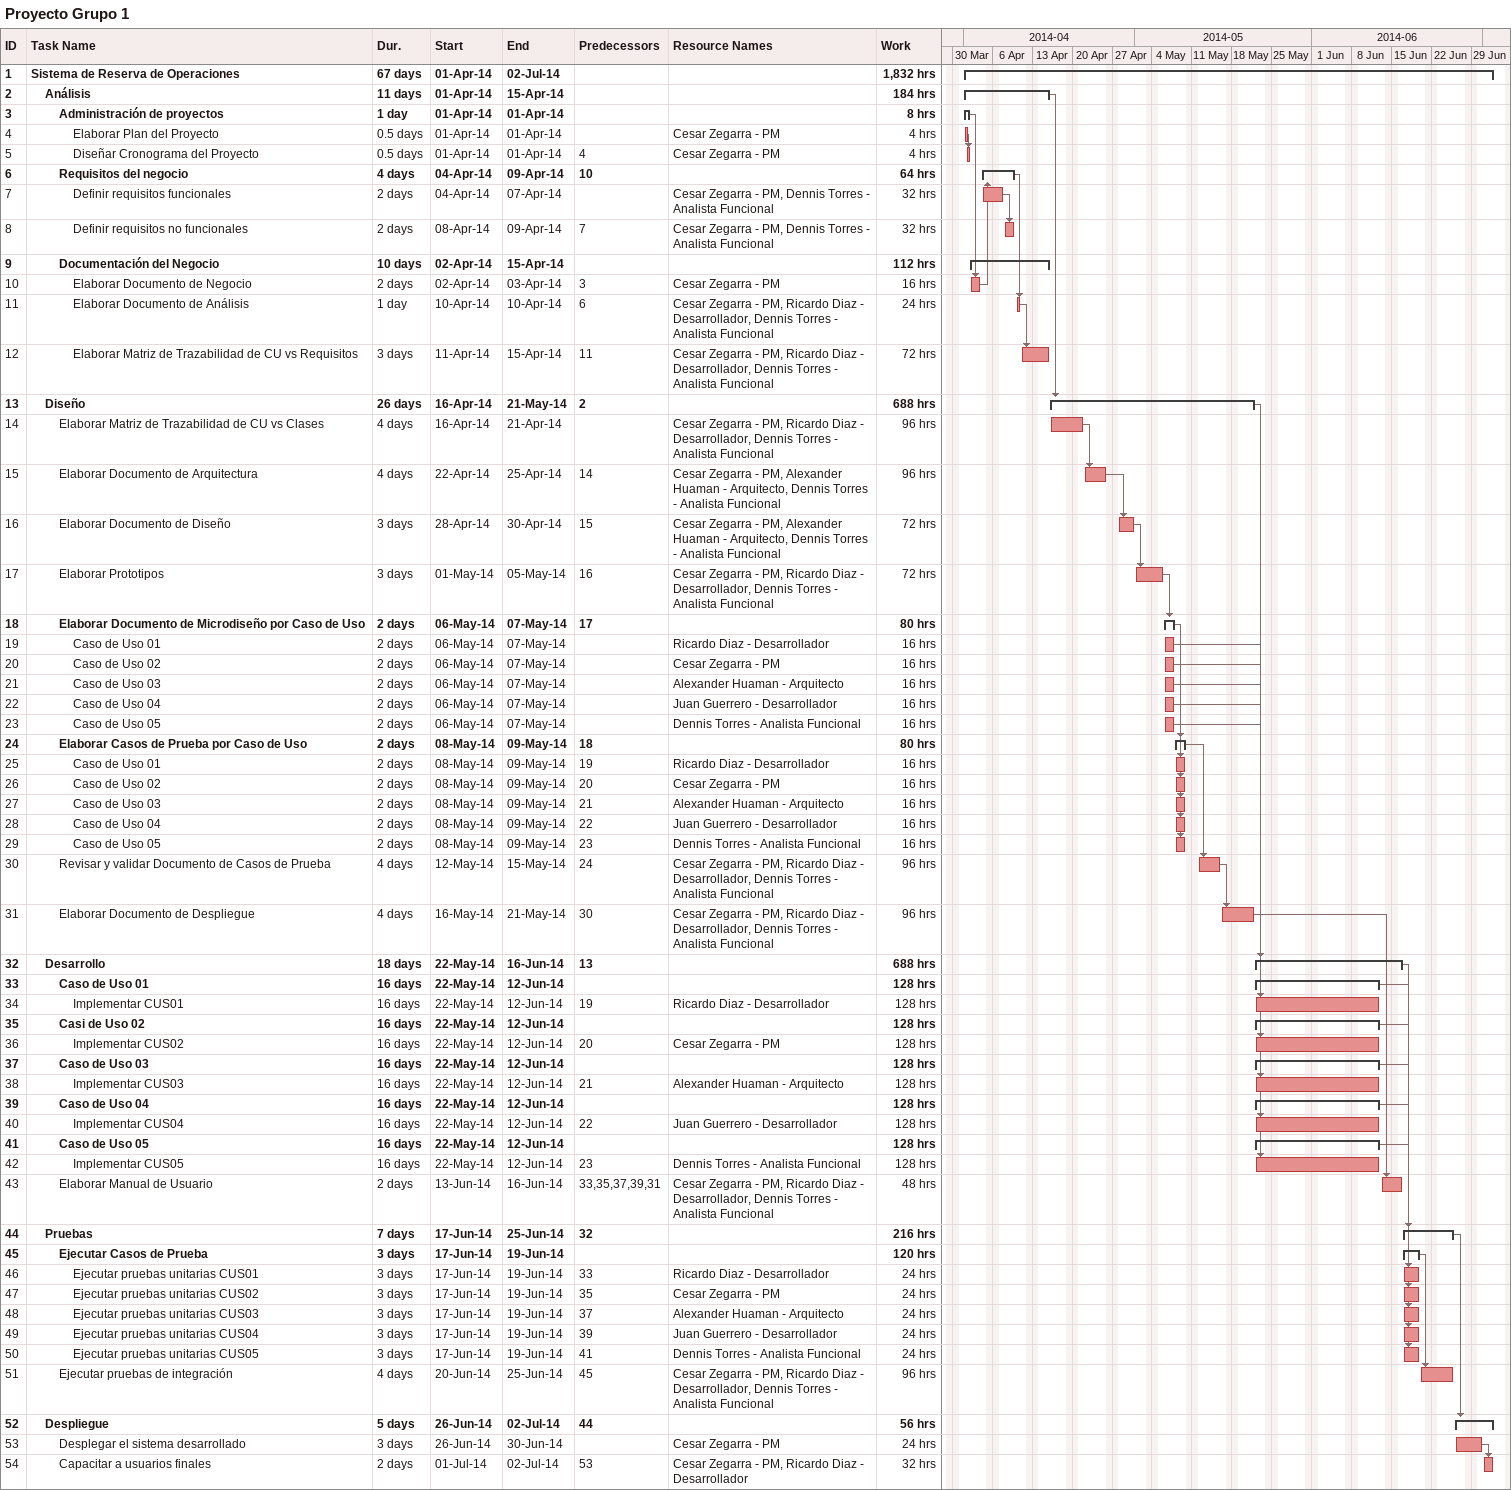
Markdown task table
Proyecto Grupo 1

| ID | Level | Task | Duration | Start | Finish | Predecessors | Resources | Work (h) |
|---|---|---|---|---|---|---|---|---|
| 1 | 1 | **Sistema de Reserva de Operaciones** | 67d | 2014-04-01 | 2014-07-02 |  |  | 1832 |
| 2 | 2 | **Análisis** | 11d | 2014-04-01 | 2014-04-15 |  |  | 184 |
| 3 | 3 | **Administración de proyectos** | 1d | 2014-04-01 | 2014-04-01 |  |  | 8 |
| 4 | 4 | Elaborar Plan del Proyecto | 0.5d | 2014-04-01 | 2014-04-01 |  | Cesar Zegarra - PM | 4 |
| 5 | 4 | Diseñar Cronograma del Proyecto | 0.5d | 2014-04-01 | 2014-04-01 | 4 | Cesar Zegarra - PM | 4 |
| 6 | 3 | **Requisitos del negocio** | 4d | 2014-04-04 | 2014-04-09 | 10 |  | 64 |
| 7 | 4 | Definir requisitos funcionales | 2d | 2014-04-04 | 2014-04-07 |  | Cesar Zegarra - PM, Dennis Torres - Analista Funcional | 32 |
| 8 | 4 | Definir requisitos no funcionales | 2d | 2014-04-08 | 2014-04-09 | 7 | Cesar Zegarra - PM, Dennis Torres - Analista Funcional | 32 |
| 9 | 3 | **Documentación del Negocio** | 10d | 2014-04-02 | 2014-04-15 |  |  | 112 |
| 10 | 4 | Elaborar Documento de Negocio | 2d | 2014-04-02 | 2014-04-03 | 3 | Cesar Zegarra - PM | 16 |
| 11 | 4 | Elaborar Documento de Análisis | 1d | 2014-04-10 | 2014-04-10 | 6 | Cesar Zegarra - PM, Ricardo Diaz - Desarrollador, Dennis Torres - Analista Funcional | 24 |
| 12 | 4 | Elaborar Matriz de Trazabilidad de CU vs Requisitos | 3d | 2014-04-11 | 2014-04-15 | 11 | Cesar Zegarra - PM, Ricardo Diaz - Desarrollador, Dennis Torres - Analista Funcional | 72 |
| 13 | 2 | **Diseño** | 26d | 2014-04-16 | 2014-05-21 | 2 |  | 688 |
| 14 | 3 | Elaborar Matriz de Trazabilidad de CU vs Clases | 4d | 2014-04-16 | 2014-04-21 |  | Cesar Zegarra - PM, Ricardo Diaz - Desarrollador, Dennis Torres - Analista Funcional | 96 |
| 15 | 3 | Elaborar Documento de Arquitectura | 4d | 2014-04-22 | 2014-04-25 | 14 | Cesar Zegarra - PM, Alexander Huaman - Arquitecto, Dennis Torres - Analista Funcional | 96 |
| 16 | 3 | Elaborar Documento de Diseño | 3d | 2014-04-28 | 2014-04-30 | 15 | Cesar Zegarra - PM, Alexander Huaman - Arquitecto, Dennis Torres - Analista Funcional | 72 |
| 17 | 3 | Elaborar Prototipos | 3d | 2014-05-01 | 2014-05-05 | 16 | Cesar Zegarra - PM, Ricardo Diaz - Desarrollador, Dennis Torres - Analista Funcional | 72 |
| 18 | 3 | **Elaborar Documento de Microdiseño por Caso de Uso** | 2d | 2014-05-06 | 2014-05-07 | 17 |  | 80 |
| 19 | 4 | Caso de Uso 01 | 2d | 2014-05-06 | 2014-05-07 |  | Ricardo Diaz - Desarrollador | 16 |
| 20 | 4 | Caso de Uso 02 | 2d | 2014-05-06 | 2014-05-07 |  | Cesar Zegarra - PM | 16 |
| 21 | 4 | Caso de Uso 03 | 2d | 2014-05-06 | 2014-05-07 |  | Alexander Huaman - Arquitecto | 16 |
| 22 | 4 | Caso de Uso 04 | 2d | 2014-05-06 | 2014-05-07 |  | Juan Guerrero - Desarrollador | 16 |
| 23 | 4 | Caso de Uso 05 | 2d | 2014-05-06 | 2014-05-07 |  | Dennis Torres - Analista Funcional | 16 |
| 24 | 3 | **Elaborar Casos de Prueba por Caso de Uso** | 2d | 2014-05-08 | 2014-05-09 | 18 |  | 80 |
| 25 | 4 | Caso de Uso 01 | 2d | 2014-05-08 | 2014-05-09 | 19 | Ricardo Diaz - Desarrollador | 16 |
| 26 | 4 | Caso de Uso 02 | 2d | 2014-05-08 | 2014-05-09 | 20 | Cesar Zegarra - PM | 16 |
| 27 | 4 | Caso de Uso 03 | 2d | 2014-05-08 | 2014-05-09 | 21 | Alexander Huaman - Arquitecto | 16 |
| 28 | 4 | Caso de Uso 04 | 2d | 2014-05-08 | 2014-05-09 | 22 | Juan Guerrero - Desarrollador | 16 |
| 29 | 4 | Caso de Uso 05 | 2d | 2014-05-08 | 2014-05-09 | 23 | Dennis Torres - Analista Funcional | 16 |
| 30 | 3 | Revisar y validar Documento de Casos de Prueba | 4d | 2014-05-12 | 2014-05-15 | 24 | Cesar Zegarra - PM, Ricardo Diaz - Desarrollador, Dennis Torres - Analista Funcional | 96 |
| 31 | 3 | Elaborar Documento de Despliegue | 4d | 2014-05-16 | 2014-05-21 | 30 | Cesar Zegarra - PM, Ricardo Diaz - Desarrollador, Dennis Torres - Analista Funcional | 96 |
| 32 | 2 | **Desarrollo** | 18d | 2014-05-22 | 2014-06-16 | 13 |  | 688 |
| 33 | 3 | **Caso de Uso 01** | 16d | 2014-05-22 | 2014-06-12 |  |  | 128 |
| 34 | 4 | Implementar CUS01 | 16d | 2014-05-22 | 2014-06-12 | 19 | Ricardo Diaz - Desarrollador | 128 |
| 35 | 3 | **Casi de Uso 02** | 16d | 2014-05-22 | 2014-06-12 |  |  | 128 |
| 36 | 4 | Implementar CUS02 | 16d | 2014-05-22 | 2014-06-12 | 20 | Cesar Zegarra - PM | 128 |
| 37 | 3 | **Caso de Uso 03** | 16d | 2014-05-22 | 2014-06-12 |  |  | 128 |
| 38 | 4 | Implementar CUS03 | 16d | 2014-05-22 | 2014-06-12 | 21 | Alexander Huaman - Arquitecto | 128 |
| 39 | 3 | **Caso de Uso 04** | 16d | 2014-05-22 | 2014-06-12 |  |  | 128 |
| 40 | 4 | Implementar CUS04 | 16d | 2014-05-22 | 2014-06-12 | 22 | Juan Guerrero - Desarrollador | 128 |
| 41 | 3 | **Caso de Uso 05** | 16d | 2014-05-22 | 2014-06-12 |  |  | 128 |
| 42 | 4 | Implementar CUS05 | 16d | 2014-05-22 | 2014-06-12 | 23 | Dennis Torres - Analista Funcional | 128 |
| 43 | 3 | Elaborar Manual de Usuario | 2d | 2014-06-13 | 2014-06-16 | 33, 35, 37, 39, 31 | Cesar Zegarra - PM, Ricardo Diaz - Desarrollador, Dennis Torres - Analista Funcional | 48 |
| 44 | 2 | **Pruebas** | 7d | 2014-06-17 | 2014-06-25 | 32 |  | 216 |
| 45 | 3 | **Ejecutar Casos de Prueba** | 3d | 2014-06-17 | 2014-06-19 |  |  | 120 |
| 46 | 4 | Ejecutar pruebas unitarias CUS01 | 3d | 2014-06-17 | 2014-06-19 | 33 | Ricardo Diaz - Desarrollador | 24 |
| 47 | 4 | Ejecutar pruebas unitarias CUS02 | 3d | 2014-06-17 | 2014-06-19 | 35 | Cesar Zegarra - PM | 24 |
| 48 | 4 | Ejecutar pruebas unitarias CUS03 | 3d | 2014-06-17 | 2014-06-19 | 37 | Alexander Huaman - Arquitecto | 24 |
| 49 | 4 | Ejecutar pruebas unitarias CUS04 | 3d | 2014-06-17 | 2014-06-19 | 39 | Juan Guerrero - Desarrollador | 24 |
| 50 | 4 | Ejecutar pruebas unitarias CUS05 | 3d | 2014-06-17 | 2014-06-19 | 41 | Dennis Torres - Analista Funcional | 24 |
| 51 | 3 | Ejecutar pruebas de integración | 4d | 2014-06-20 | 2014-06-25 | 45 | Cesar Zegarra - PM, Ricardo Diaz - Desarrollador, Dennis Torres - Analista Funcional | 96 |
| 52 | 2 | **Despliegue** | 5d | 2014-06-26 | 2014-07-02 | 44 |  | 56 |
| 53 | 3 | Desplegar el sistema desarrollado | 3d | 2014-06-26 | 2014-06-30 |  | Cesar Zegarra - PM | 24 |
| 54 | 3 | Capacitar a usuarios finales | 2d | 2014-07-01 | 2014-07-02 | 53 | Cesar Zegarra - PM, Ricardo Diaz - Desarrollador | 32 |
